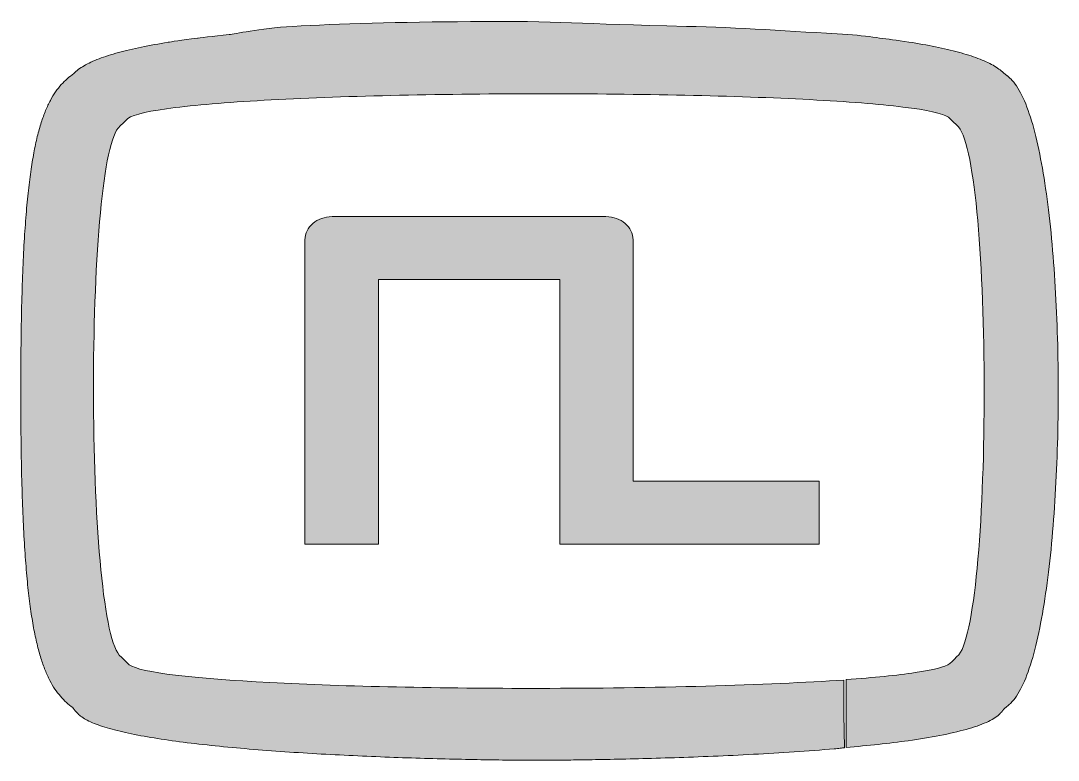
# Model space of a CAD drawing. Header units: millimetres. Extents: x 6.8 to 93.6, y 24.5 to 96.1.
# Drawn here: x 8.94 to 15.21, y 91.62 to 96.09 of the extents above; entities that cross this region are included whole.
import ezdxf

# ---------------------------------------------------------------- set-up
doc = ezdxf.new("R2010")
doc.units = ezdxf.units.MM
doc.header["$MEASUREMENT"] = 0
doc.layers.add('graphics', color=7, linetype='Continuous', lineweight=0)

# ---------------------------------------------------------------- blocks, each defined once
blk = doc.blocks.new('Block_1')
at = {"layer": 'graphics', "transparency": 33554687}
h = blk.add_hatch(color=7, dxfattribs=at)
h.dxf.hatch_style = 2
edge = h.paths.add_edge_path()
edge.add_spline(control_points=[(10.2011, 96.0063), (10.107, 95.9972), (10.0095, 95.985), (10.0094, 95.985), (9.9121, 95.9728), (9.849, 95.9627), (9.8321, 95.9601), (9.7757, 95.9511), (9.7221, 95.9415), (9.6719, 95.9312), (9.6217, 95.9209), (9.5749, 95.9098), (9.532, 95.8981), (9.489, 95.8863), (9.4499, 95.8738), (9.4152, 95.8605), (9.3805, 95.8472), (9.3501, 95.8331), (9.3246, 95.8182), (9.2991, 95.8032), (9.2785, 95.7875), (9.2632, 95.7708), (9.2496, 95.7614), (9.2365, 95.7514), (9.2238, 95.7403), (9.2111, 95.7292), (9.1988, 95.7172), (9.187, 95.704), (9.1752, 95.6908), (9.1638, 95.6765), (9.1528, 95.6607), (9.1419, 95.6449), (9.1314, 95.6277), (9.1213, 95.6088), (9.1112, 95.59), (9.1016, 95.5696), (9.0924, 95.5473), (9.0832, 95.525), (9.0744, 95.5009), (9.066, 95.4746), (9.0577, 95.4485), (9.0498, 95.4202), (9.0423, 95.3897), (9.0348, 95.3591), (9.0277, 95.3262), (9.0211, 95.2909), (9.0144, 95.2555), (9.0082, 95.2177), (9.0025, 95.1771), (8.9967, 95.1366), (8.9913, 95.0933), (8.9864, 95.0471), (8.9814, 95.0008), (8.9769, 94.9516), (8.9728, 94.8992), (8.9687, 94.8468), (8.965, 94.7913), (8.9617, 94.7324), (8.9584, 94.6735), (8.9556, 94.6112), (8.9531, 94.5453), (8.9507, 94.4794), (8.9486, 94.4099), (8.947, 94.3366), (8.9454, 94.2632), (8.9441, 94.186), (8.9433, 94.1048), (8.9425, 94.0236), (8.9421, 93.9383), (8.9421, 93.8488), (8.9421, 93.7605), (8.9425, 93.6764), (8.9434, 93.5962), (8.9442, 93.5161), (8.9454, 93.4399), (8.947, 93.3674), (8.9486, 93.295), (8.9506, 93.2263), (8.953, 93.1611), (8.9554, 93.0959), (8.9582, 93.0343), (8.9614, 92.9759), (8.9646, 92.9176), (8.9682, 92.8626), (8.9723, 92.8107), (8.9763, 92.7588), (8.9808, 92.71), (8.9856, 92.664), (8.9904, 92.6181), (8.9957, 92.5751), (9.0014, 92.5347), (9.007, 92.4944), (9.0131, 92.4567), (9.0196, 92.4215), (9.0261, 92.3862), (9.033, 92.3534), (9.0404, 92.3229), (9.0477, 92.2923), (9.0555, 92.2641), (9.0636, 92.2378), (9.0718, 92.2115), (9.0804, 92.1873), (9.0894, 92.1649), (9.0984, 92.1425), (9.1079, 92.1219), (9.1177, 92.1029), (9.1276, 92.0839), (9.1379, 92.0665), (9.1486, 92.0505), (9.1593, 92.0345), (9.1705, 92.0199), (9.1821, 92.0065), (9.1936, 91.993), (9.2057, 91.9807), (9.2181, 91.9694), (9.2306, 91.9581), (9.2434, 91.9477), (9.2567, 91.9381), (9.2574, 91.9371), (9.258, 91.9362), (9.2586, 91.9353), (9.2593, 91.9344), (9.2599, 91.9336), (9.2606, 91.9327), (9.2612, 91.9318), (9.2619, 91.9309), (9.2626, 91.9301), (9.2632, 91.9292), (9.2639, 91.9283), (9.2645, 91.9275), (9.2652, 91.9266), (9.2659, 91.9257), (9.2666, 91.9248), (9.2673, 91.924), (9.268, 91.9231), (9.2688, 91.9222), (9.2694, 91.9213), (9.2702, 91.9205), (9.2709, 91.9197), (9.2716, 91.9188), (9.2723, 91.918), (9.273, 91.9171), (9.2737, 91.9163), (9.2745, 91.9154), (9.2752, 91.9146), (9.276, 91.9137), (9.2767, 91.9129), (9.2775, 91.912), (9.2782, 91.9112), (9.279, 91.9103), (9.2798, 91.9095), (9.2805, 91.9087), (9.2813, 91.9078), (9.2821, 91.907), (9.2829, 91.9062), (9.2837, 91.9054), (9.2844, 91.9046), (9.2852, 91.9037), (9.286, 91.9029), (9.2869, 91.9021), (9.2877, 91.9013), (9.2885, 91.9005), (9.2893, 91.8997), (9.2901, 91.8988), (9.2909, 91.898), (9.2917, 91.8972), (9.3064, 91.883), (9.3274, 91.8695), (9.354, 91.8567), (9.3807, 91.8438), (9.4129, 91.8316), (9.4502, 91.82), (9.4874, 91.8085), (9.5297, 91.7976), (9.5762, 91.7872), (9.6228, 91.7769), (9.6736, 91.7672), (9.728, 91.758), (9.7824, 91.7488), (9.8405, 91.7403), (9.9015, 91.7322), (9.9625, 91.7242), (10.0264, 91.7167), (10.0926, 91.7097), (10.1588, 91.7026), (10.2273, 91.6961), (10.2973, 91.6901), (10.3674, 91.684), (10.439, 91.6785), (10.5115, 91.6734), (10.584, 91.6683), (10.6574, 91.6636), (10.7311, 91.6594), (10.8047, 91.6551), (10.8786, 91.6513), (10.9519, 91.6478), (11.0253, 91.6444), (11.0983, 91.6413), (11.1701, 91.6385), (11.2419, 91.6358), (11.3126, 91.6334), (11.3814, 91.6314), (11.4503, 91.6293), (11.5173, 91.6276), (11.5818, 91.6262), (11.6464, 91.6247), (11.7084, 91.6236), (11.7673, 91.6226), (11.8262, 91.6217), (11.8819, 91.6211), (11.9337, 91.6207), (11.9856, 91.6203), (12.0336, 91.6201), (12.077, 91.6201), (12.0786, 91.6201), (12.0897, 91.6201), (12.1093, 91.6202), (12.1288, 91.6203), (12.1568, 91.6205), (12.192, 91.6208), (12.2273, 91.6211), (12.2698, 91.6215), (12.3186, 91.6222), (12.3673, 91.6228), (12.4222, 91.6237), (12.4821, 91.6249), (12.542, 91.626), (12.607, 91.6274), (12.6758, 91.6292), (12.7446, 91.6309), (12.8173, 91.633), (12.8928, 91.6356), (12.9684, 91.6381), (13.0466, 91.641), (13.1265, 91.6443), (13.2064, 91.6477), (13.2879, 91.6515), (13.37, 91.6559), (13.452, 91.6603), (13.5346, 91.6652), (13.6165, 91.6707), (13.6984, 91.6762), (13.7797, 91.6824), (13.8592, 91.6891), (13.872, 91.6902), (13.8836, 91.6916), (13.8952, 91.693), (13.9068, 91.6945), (13.9092, 91.6942), (13.9218, 91.6954), (13.9218, 91.6954), (13.9172, 91.8996), (13.9172, 91.8996), (13.9172, 91.8996), (13.9172, 92.1049), (13.9172, 92.1049), (13.6913, 92.0903), (13.4, 92.0772), (13.0823, 92.0683), (12.7646, 92.0594), (12.4204, 92.0548), (12.0749, 92.0546), (11.4893, 92.0541), (10.9039, 92.0659), (10.448, 92.0897), (9.9922, 92.1135), (9.6658, 92.1494), (9.5981, 92.1972), (9.5981, 92.1972), (9.583, 92.2117), (9.583, 92.2117), (9.583, 92.2117), (9.5679, 92.2261), (9.5679, 92.2261), (9.5679, 92.2261), (9.5529, 92.2406), (9.5529, 92.2406), (9.5529, 92.2406), (9.5378, 92.255), (9.5378, 92.255), (9.4861, 92.3185), (9.4473, 92.534), (9.4213, 92.8254), (9.3953, 93.1168), (9.3821, 93.4841), (9.3817, 93.8511), (9.3812, 94.2182), (9.3935, 94.5851), (9.4184, 94.8756), (9.4433, 95.166), (9.4808, 95.3801), (9.5308, 95.4417), (9.5308, 95.4417), (9.5456, 95.4562), (9.5456, 95.4562), (9.5456, 95.4562), (9.5605, 95.4707), (9.5605, 95.4707), (9.5605, 95.4707), (9.5753, 95.4852), (9.5753, 95.4852), (9.5753, 95.4852), (9.5901, 95.4997), (9.5901, 95.4997), (9.6252, 95.5247), (9.726, 95.5465), (9.8759, 95.5652), (10.0258, 95.5839), (10.2248, 95.5994), (10.4564, 95.6119), (10.6879, 95.6242), (10.9519, 95.6335), (11.232, 95.6397), (11.512, 95.6459), (11.808, 95.6489), (12.1033, 95.6489), (12.3935, 95.6489), (12.6831, 95.646), (12.9564, 95.64), (13.2297, 95.6341), (13.4866, 95.6252), (13.7115, 95.6133), (13.9363, 95.6014), (14.1291, 95.5866), (14.274, 95.5688), (14.419, 95.551), (14.5161, 95.5302), (14.5496, 95.5065), (14.5496, 95.5065), (14.5647, 95.4922), (14.5647, 95.4922), (14.5647, 95.4922), (14.5798, 95.4778), (14.5798, 95.4778), (14.5798, 95.4778), (14.5948, 95.4635), (14.5948, 95.4635), (14.5948, 95.4635), (14.6099, 95.4492), (14.6099, 95.4492), (14.6615, 95.386), (14.7001, 95.172), (14.726, 94.8822), (14.7519, 94.5925), (14.7649, 94.227), (14.7651, 93.8609), (14.7654, 93.4949), (14.7528, 93.1282), (14.7273, 92.836), (14.7019, 92.5439), (14.6636, 92.3262), (14.6125, 92.2581), (14.6125, 92.2581), (14.5987, 92.2447), (14.5987, 92.2447), (14.5987, 92.2447), (14.5849, 92.2312), (14.5849, 92.2312), (14.5849, 92.2312), (14.5712, 92.2177), (14.5712, 92.2177), (14.5712, 92.2177), (14.5574, 92.2043), (14.5574, 92.2043), (14.5289, 92.1839), (14.4556, 92.1658), (14.3478, 92.1497), (14.2399, 92.1337), (14.0975, 92.1197), (13.9309, 92.1076), (13.9309, 92.1076), (13.9309, 91.9024), (13.9309, 91.9024), (13.9309, 91.9024), (13.9309, 91.6971), (13.9309, 91.6971), (13.9966, 91.7031), (14.0619, 91.7094), (14.125, 91.7162), (14.1881, 91.7229), (14.249, 91.7302), (14.3061, 91.7384), (14.374, 91.7481), (14.4379, 91.7586), (14.4967, 91.7699), (14.5555, 91.7813), (14.6091, 91.7935), (14.6564, 91.8067), (14.7037, 91.8198), (14.7447, 91.8339), (14.7783, 91.849), (14.8119, 91.8641), (14.8381, 91.8801), (14.8558, 91.8972), (14.8565, 91.8979), (14.8572, 91.8987), (14.858, 91.8994), (14.8587, 91.9001), (14.8595, 91.9009), (14.8602, 91.9016), (14.8609, 91.9023), (14.8617, 91.903), (14.8624, 91.9038), (14.8631, 91.9045), (14.8638, 91.9052), (14.8645, 91.906), (14.8652, 91.9067), (14.866, 91.9075), (14.8667, 91.9082), (14.8674, 91.909), (14.8681, 91.9098), (14.8687, 91.9105), (14.8694, 91.9113), (14.8701, 91.912), (14.8708, 91.9128), (14.8715, 91.9136), (14.8722, 91.9143), (14.8729, 91.9151), (14.8736, 91.9158), (14.8742, 91.9166), (14.8749, 91.9174), (14.8755, 91.9182), (14.8762, 91.9189), (14.8768, 91.9197), (14.8775, 91.9205), (14.8782, 91.9213), (14.8788, 91.9221), (14.8795, 91.9228), (14.8801, 91.9236), (14.8808, 91.9244), (14.8814, 91.9252), (14.8821, 91.926), (14.8827, 91.9268), (14.8833, 91.9276), (14.884, 91.9284), (14.8846, 91.9292), (14.8852, 91.93), (14.8858, 91.9309), (14.8864, 91.9317), (14.8871, 91.9325), (14.8877, 91.9333), (14.8883, 91.9341), (14.8892, 91.9347), (14.89, 91.9353), (14.8908, 91.9359), (14.8916, 91.9365), (14.8925, 91.9371), (14.8933, 91.9377), (14.8941, 91.9383), (14.8949, 91.939), (14.8958, 91.9396), (14.8966, 91.9402), (14.8974, 91.9408), (14.8983, 91.9415), (14.8991, 91.9421), (14.8999, 91.9427), (14.9007, 91.9433), (14.9015, 91.944), (14.9023, 91.9446), (14.9031, 91.9452), (14.904, 91.9458), (14.9048, 91.9465), (14.9056, 91.9471), (14.9064, 91.9478), (14.9072, 91.9485), (14.908, 91.9491), (14.9088, 91.9497), (14.9096, 91.9504), (14.9103, 91.9511), (14.9111, 91.9517), (14.9119, 91.9524), (14.9127, 91.953), (14.9135, 91.9538), (14.9143, 91.9545), (14.915, 91.9551), (14.9158, 91.9558), (14.9166, 91.9565), (14.9173, 91.9571), (14.9181, 91.9579), (14.9189, 91.9586), (14.9196, 91.9593), (14.9204, 91.96), (14.9211, 91.9607), (14.9219, 91.9613), (14.9226, 91.9621), (14.9234, 91.9628), (14.9241, 91.9635), (14.9248, 91.9643), (14.9256, 91.965), (14.9263, 91.9657), (14.9502, 91.9888), (14.9726, 92.0224), (14.9935, 92.065), (15.0144, 92.1076), (15.0337, 92.1594), (15.0516, 92.2189), (15.0695, 92.2784), (15.086, 92.3458), (15.1009, 92.4196), (15.1158, 92.4934), (15.1292, 92.5737), (15.1412, 92.6592), (15.1531, 92.7448), (15.1636, 92.8355), (15.1725, 92.9301), (15.1814, 93.0248), (15.1889, 93.1233), (15.1949, 93.2244), (15.2008, 93.3255), (15.2053, 93.4293), (15.2083, 93.5343), (15.2113, 93.6393), (15.2128, 93.7456), (15.2128, 93.8519), (15.2128, 93.9583), (15.2113, 94.0646), (15.2083, 94.1697), (15.2053, 94.2747), (15.2008, 94.3784), (15.1949, 94.4796), (15.1889, 94.5807), (15.1814, 94.6792), (15.1725, 94.7738), (15.1636, 94.8685), (15.1531, 94.9592), (15.1412, 95.0447), (15.1292, 95.1302), (15.1158, 95.2106), (15.1009, 95.2844), (15.086, 95.3582), (15.0695, 95.4256), (15.0516, 95.4851), (15.0337, 95.5446), (15.0144, 95.5964), (14.9935, 95.639), (14.9726, 95.6816), (14.9502, 95.7151), (14.9263, 95.7383), (14.9254, 95.7391), (14.9245, 95.74), (14.9236, 95.7408), (14.9227, 95.7417), (14.9218, 95.7426), (14.921, 95.7433), (14.92, 95.7442), (14.9191, 95.745), (14.9182, 95.7459), (14.9173, 95.7467), (14.9164, 95.7475), (14.9154, 95.7483), (14.9146, 95.7492), (14.9137, 95.7499), (14.9128, 95.7507), (14.9118, 95.7515), (14.9109, 95.7523), (14.9099, 95.7531), (14.909, 95.7539), (14.9081, 95.7547), (14.9072, 95.7554), (14.9062, 95.7562), (14.9053, 95.7569), (14.9043, 95.7577), (14.9034, 95.7585), (14.9025, 95.7592), (14.9016, 95.76), (14.9006, 95.7607), (14.8997, 95.7614), (14.8987, 95.7622), (14.8977, 95.7629), (14.8968, 95.7636), (14.8958, 95.7643), (14.8949, 95.765), (14.8939, 95.7657), (14.8929, 95.7664), (14.892, 95.7672), (14.891, 95.7679), (14.8901, 95.7685), (14.8891, 95.7692), (14.8881, 95.7699), (14.8871, 95.7705), (14.8862, 95.7712), (14.8852, 95.7719), (14.8842, 95.7725), (14.8832, 95.7731), (14.8823, 95.7738), (14.8812, 95.7745), (14.8655, 95.7909), (14.8444, 95.8064), (14.8186, 95.8212), (14.7928, 95.8359), (14.7622, 95.8498), (14.7272, 95.8629), (14.6923, 95.8761), (14.6531, 95.8884), (14.61, 95.9), (14.567, 95.9116), (14.5201, 95.9225), (14.4699, 95.9327), (14.4197, 95.9429), (14.3663, 95.9524), (14.3099, 95.9612), (14.2359, 95.9728), (14.18, 95.98), (14.1329, 95.9859), (14.0826, 95.9921), (14.0181, 96.0025), (13.942, 96.0069), (13.5921, 96.0272), (13.2819, 96.0494), (12.9659, 96.0563), (12.3008, 96.0709), (12.2134, 96.0903), (11.6599, 96.0854), (11.2415, 96.0818), (10.8499, 96.072), (10.587, 96.0563), (10.3755, 96.0437), (10.2374, 96.0098), (10.2011, 96.0063)], knot_values=[0, 0, 0, 0, 1, 1, 1, 2, 2, 2, 3, 3, 3, 4, 4, 4, 5, 5, 5, 6, 6, 6, 7, 7, 7, 8, 8, 8, 9, 9, 9, 10, 10, 10, 11, 11, 11, 12, 12, 12, 13, 13, 13, 14, 14, 14, 15, 15, 15, 16, 16, 16, 17, 17, 17, 18, 18, 18, 19, 19, 19, 20, 20, 20, 21, 21, 21, 22, 22, 22, 23, 23, 23, 24, 24, 24, 25, 25, 25, 26, 26, 26, 27, 27, 27, 28, 28, 28, 29, 29, 29, 30, 30, 30, 31, 31, 31, 32, 32, 32, 33, 33, 33, 34, 34, 34, 35, 35, 35, 36, 36, 36, 37, 37, 37, 38, 38, 38, 39, 39, 39, 40, 40, 40, 41, 41, 41, 42, 42, 42, 43, 43, 43, 44, 44, 44, 45, 45, 45, 46, 46, 46, 47, 47, 47, 48, 48, 48, 49, 49, 49, 50, 50, 50, 51, 51, 51, 52, 52, 52, 53, 53, 53, 54, 54, 54, 55, 55, 55, 56, 56, 56, 57, 57, 57, 58, 58, 58, 59, 59, 59, 60, 60, 60, 61, 61, 61, 62, 62, 62, 63, 63, 63, 64, 64, 64, 65, 65, 65, 66, 66, 66, 67, 67, 67, 68, 68, 68, 69, 69, 69, 70, 70, 70, 71, 71, 71, 72, 72, 72, 73, 73, 73, 74, 74, 74, 75, 75, 75, 76, 76, 76, 77, 77, 77, 78, 78, 78, 79, 79, 79, 80, 80, 80, 81, 81, 81, 82, 82, 82, 83, 83, 83, 84, 84, 84, 85, 85, 85, 86, 86, 86, 87, 87, 87, 88, 88, 88, 89, 89, 89, 90, 90, 90, 91, 91, 91, 92, 92, 92, 93, 93, 93, 94, 94, 94, 95, 95, 95, 96, 96, 96, 97, 97, 97, 98, 98, 98, 99, 99, 99, 100, 100, 100, 101, 101, 101, 102, 102, 102, 103, 103, 103, 104, 104, 104, 105, 105, 105, 106, 106, 106, 107, 107, 107, 108, 108, 108, 109, 109, 109, 110, 110, 110, 111, 111, 111, 112, 112, 112, 113, 113, 113, 114, 114, 114, 115, 115, 115, 116, 116, 116, 117, 117, 117, 118, 118, 118, 119, 119, 119, 120, 120, 120, 121, 121, 121, 122, 122, 122, 123, 123, 123, 124, 124, 124, 125, 125, 125, 126, 126, 126, 127, 127, 127, 128, 128, 128, 129, 129, 129, 130, 130, 130, 131, 131, 131, 132, 132, 132, 133, 133, 133, 134, 134, 134, 135, 135, 135, 136, 136, 136, 137, 137, 137, 138, 138, 138, 139, 139, 139, 140, 140, 140, 141, 141, 141, 142, 142, 142, 143, 143, 143, 144, 144, 144, 145, 145, 145, 146, 146, 146, 147, 147, 147, 148, 148, 148, 149, 149, 149, 150, 150, 150, 151, 151, 151, 152, 152, 152, 153, 153, 153, 154, 154, 154, 155, 155, 155, 156, 156, 156, 157, 157, 157, 158, 158, 158, 159, 159, 159, 160, 160, 160, 161, 161, 161, 162, 162, 162, 163, 163, 163, 164, 164, 164, 165, 165, 165, 166, 166, 166, 167, 167, 167, 168, 168, 168, 169, 169, 169, 170, 170, 170, 171, 171, 171, 172, 172, 172, 173, 173, 173, 174, 174, 174, 175, 175, 175, 176, 176, 176, 177, 177, 177, 178, 178, 178, 179, 179, 179, 180, 180, 180, 181, 181, 181, 182, 182, 182, 183, 183, 183, 184, 184, 184, 185, 185, 185, 186, 186, 186, 187, 187, 187, 188, 188, 188, 189, 189, 189, 190, 190, 190, 191, 191, 191, 192, 192, 192, 193, 193, 193, 194, 194, 194, 195, 195, 195, 196, 196, 196, 197, 197, 197, 198, 198, 198, 199, 199, 199, 200, 200, 200, 201, 201, 201, 202, 202, 202, 203, 203, 203, 204, 204, 204, 205, 205, 205, 206, 206, 206, 206], degree=3, periodic=0)
h = blk.add_hatch(color=7, dxfattribs=at)
h.dxf.hatch_style = 2
edge = h.paths.add_edge_path()
edge.add_spline(control_points=[(11.1037, 92.9265), (11.1037, 92.9265), (11.1037, 93.7263), (11.1037, 93.7263), (11.1037, 93.7263), (11.1037, 94.5261), (11.1037, 94.5261), (11.1037, 94.5261), (11.6516, 94.5261), (11.6516, 94.5261), (11.6516, 94.5261), (12.1994, 94.5261), (12.1994, 94.5261), (12.1994, 94.5261), (12.1994, 93.7263), (12.1994, 93.7263), (12.1994, 93.7263), (12.1994, 92.9265), (12.1994, 92.9265), (12.1994, 92.9265), (12.9832, 92.9265), (12.9832, 92.9265), (12.9832, 92.9265), (13.7669, 92.9265), (13.7669, 92.9265), (13.7669, 92.9265), (13.7669, 93.1166), (13.7669, 93.1166), (13.7669, 93.1166), (13.7669, 93.3066), (13.7669, 93.3066), (13.7669, 93.3066), (13.2051, 93.3066), (13.2051, 93.3066), (13.2051, 93.3066), (12.6433, 93.3066), (12.6433, 93.3066), (12.6433, 93.3066), (12.6433, 94.0362), (12.6433, 94.0362), (12.6433, 94.0362), (12.6433, 94.7657), (12.6433, 94.7657), (12.6433, 94.8045), (12.6249, 94.8396), (12.5952, 94.865), (12.5656, 94.8905), (12.5246, 94.9062), (12.4793, 94.9062), (12.4793, 94.9062), (11.6516, 94.9062), (11.6516, 94.9062), (11.6516, 94.9062), (10.8239, 94.9062), (10.8239, 94.9062), (10.7786, 94.9062), (10.7376, 94.8905), (10.7079, 94.865), (10.6782, 94.8396), (10.6599, 94.8045), (10.6599, 94.7657), (10.6599, 94.7657), (10.6599, 93.8461), (10.6599, 93.8461), (10.6599, 93.8461), (10.6599, 92.9265), (10.6599, 92.9265), (10.6599, 92.9265), (10.8818, 92.9265), (10.8818, 92.9265), (10.8818, 92.9265), (11.1037, 92.9265), (11.1037, 92.9265)], knot_values=[0, 0, 0, 0, 1, 1, 1, 2, 2, 2, 3, 3, 3, 4, 4, 4, 5, 5, 5, 6, 6, 6, 7, 7, 7, 8, 8, 8, 9, 9, 9, 10, 10, 10, 11, 11, 11, 12, 12, 12, 13, 13, 13, 14, 14, 14, 15, 15, 15, 16, 16, 16, 17, 17, 17, 18, 18, 18, 19, 19, 19, 20, 20, 20, 21, 21, 21, 22, 22, 22, 23, 23, 23, 24, 24, 24, 24], degree=3, periodic=0)
at = {"layer": 'graphics'}
for points, knots in [([(10.2011, 96.0063), (10.107, 95.9972), (10.0095, 95.985), (10.0094, 95.985), (9.9121, 95.9728), (9.849, 95.9627), (9.8321, 95.9601), (9.7757, 95.9511), (9.7221, 95.9415), (9.6719, 95.9312), (9.6217, 95.9209), (9.5749, 95.9098), (9.532, 95.8981), (9.489, 95.8863), (9.4499, 95.8738), (9.4152, 95.8605), (9.3805, 95.8472), (9.3501, 95.8331), (9.3246, 95.8182), (9.2991, 95.8032), (9.2785, 95.7875), (9.2632, 95.7708), (9.2496, 95.7614), (9.2365, 95.7514), (9.2238, 95.7403), (9.2111, 95.7292), (9.1988, 95.7172), (9.187, 95.704), (9.1752, 95.6908), (9.1638, 95.6765), (9.1528, 95.6607), (9.1419, 95.6449), (9.1314, 95.6277), (9.1213, 95.6088), (9.1112, 95.59), (9.1016, 95.5696), (9.0924, 95.5473), (9.0832, 95.525), (9.0744, 95.5009), (9.066, 95.4746), (9.0577, 95.4485), (9.0498, 95.4202), (9.0423, 95.3897), (9.0348, 95.3591), (9.0277, 95.3262), (9.0211, 95.2909), (9.0144, 95.2555), (9.0082, 95.2177), (9.0025, 95.1771), (8.9967, 95.1366), (8.9913, 95.0933), (8.9864, 95.0471), (8.9814, 95.0008), (8.9769, 94.9516), (8.9728, 94.8992), (8.9687, 94.8468), (8.965, 94.7913), (8.9617, 94.7324), (8.9584, 94.6735), (8.9556, 94.6112), (8.9531, 94.5453), (8.9507, 94.4794), (8.9486, 94.4099), (8.947, 94.3366), (8.9454, 94.2632), (8.9441, 94.186), (8.9433, 94.1048), (8.9425, 94.0236), (8.9421, 93.9383), (8.9421, 93.8488), (8.9421, 93.7605), (8.9425, 93.6764), (8.9434, 93.5962), (8.9442, 93.5161), (8.9454, 93.4399), (8.947, 93.3674), (8.9486, 93.295), (8.9506, 93.2263), (8.953, 93.1611), (8.9554, 93.0959), (8.9582, 93.0343), (8.9614, 92.9759), (8.9646, 92.9176), (8.9682, 92.8626), (8.9723, 92.8107), (8.9763, 92.7588), (8.9808, 92.71), (8.9856, 92.664), (8.9904, 92.6181), (8.9957, 92.5751), (9.0014, 92.5347), (9.007, 92.4944), (9.0131, 92.4567), (9.0196, 92.4215), (9.0261, 92.3862), (9.033, 92.3534), (9.0404, 92.3229), (9.0477, 92.2923), (9.0555, 92.2641), (9.0636, 92.2378), (9.0718, 92.2115), (9.0804, 92.1873), (9.0894, 92.1649), (9.0984, 92.1425), (9.1079, 92.1219), (9.1177, 92.1029), (9.1276, 92.0839), (9.1379, 92.0665), (9.1486, 92.0505), (9.1593, 92.0345), (9.1705, 92.0199), (9.1821, 92.0065), (9.1936, 91.993), (9.2057, 91.9807), (9.2181, 91.9694), (9.2306, 91.9581), (9.2434, 91.9477), (9.2567, 91.9381), (9.2574, 91.9371), (9.258, 91.9362), (9.2586, 91.9353), (9.2593, 91.9344), (9.2599, 91.9336), (9.2606, 91.9327), (9.2612, 91.9318), (9.2619, 91.9309), (9.2626, 91.9301), (9.2632, 91.9292), (9.2639, 91.9283), (9.2645, 91.9275), (9.2652, 91.9266), (9.2659, 91.9257), (9.2666, 91.9248), (9.2673, 91.924), (9.268, 91.9231), (9.2688, 91.9222), (9.2694, 91.9213), (9.2702, 91.9205), (9.2709, 91.9197), (9.2716, 91.9188), (9.2723, 91.918), (9.273, 91.9171), (9.2737, 91.9163), (9.2745, 91.9154), (9.2752, 91.9146), (9.276, 91.9137), (9.2767, 91.9129), (9.2775, 91.912), (9.2782, 91.9112), (9.279, 91.9103), (9.2798, 91.9095), (9.2805, 91.9087), (9.2813, 91.9078), (9.2821, 91.907), (9.2829, 91.9062), (9.2837, 91.9054), (9.2844, 91.9046), (9.2852, 91.9037), (9.286, 91.9029), (9.2869, 91.9021), (9.2877, 91.9013), (9.2885, 91.9005), (9.2893, 91.8997), (9.2901, 91.8988), (9.2909, 91.898), (9.2917, 91.8972), (9.3064, 91.883), (9.3274, 91.8695), (9.354, 91.8567), (9.3807, 91.8438), (9.4129, 91.8316), (9.4502, 91.82), (9.4874, 91.8085), (9.5297, 91.7976), (9.5762, 91.7872), (9.6228, 91.7769), (9.6736, 91.7672), (9.728, 91.758), (9.7824, 91.7488), (9.8405, 91.7403), (9.9015, 91.7322), (9.9625, 91.7242), (10.0264, 91.7167), (10.0926, 91.7097), (10.1588, 91.7026), (10.2273, 91.6961), (10.2973, 91.6901), (10.3674, 91.684), (10.439, 91.6785), (10.5115, 91.6734), (10.584, 91.6683), (10.6574, 91.6636), (10.7311, 91.6594), (10.8047, 91.6551), (10.8786, 91.6513), (10.9519, 91.6478), (11.0253, 91.6444), (11.0983, 91.6413), (11.1701, 91.6385), (11.2419, 91.6358), (11.3126, 91.6334), (11.3814, 91.6314), (11.4503, 91.6293), (11.5173, 91.6276), (11.5818, 91.6262), (11.6464, 91.6247), (11.7084, 91.6236), (11.7673, 91.6226), (11.8262, 91.6217), (11.8819, 91.6211), (11.9337, 91.6207), (11.9856, 91.6203), (12.0336, 91.6201), (12.077, 91.6201), (12.0786, 91.6201), (12.0897, 91.6201), (12.1093, 91.6202), (12.1288, 91.6203), (12.1568, 91.6205), (12.192, 91.6208), (12.2273, 91.6211), (12.2698, 91.6215), (12.3186, 91.6222), (12.3673, 91.6228), (12.4222, 91.6237), (12.4821, 91.6249), (12.542, 91.626), (12.607, 91.6274), (12.6758, 91.6292), (12.7446, 91.6309), (12.8173, 91.633), (12.8928, 91.6356), (12.9684, 91.6381), (13.0466, 91.641), (13.1265, 91.6443), (13.2064, 91.6477), (13.2879, 91.6515), (13.37, 91.6559), (13.452, 91.6603), (13.5346, 91.6652), (13.6165, 91.6707), (13.6984, 91.6762), (13.7797, 91.6824), (13.8592, 91.6891), (13.872, 91.6902), (13.8836, 91.6916), (13.8952, 91.693), (13.9068, 91.6945), (13.9092, 91.6942), (13.9218, 91.6954), (13.9218, 91.6954), (13.9172, 91.8996), (13.9172, 91.8996), (13.9172, 91.8996), (13.9172, 92.1049), (13.9172, 92.1049), (13.6913, 92.0903), (13.4, 92.0772), (13.0823, 92.0683), (12.7646, 92.0594), (12.4204, 92.0548), (12.0749, 92.0546), (11.4893, 92.0541), (10.9039, 92.0659), (10.448, 92.0897), (9.9922, 92.1135), (9.6658, 92.1494), (9.5981, 92.1972), (9.5981, 92.1972), (9.583, 92.2117), (9.583, 92.2117), (9.583, 92.2117), (9.5679, 92.2261), (9.5679, 92.2261), (9.5679, 92.2261), (9.5529, 92.2406), (9.5529, 92.2406), (9.5529, 92.2406), (9.5378, 92.255), (9.5378, 92.255), (9.4861, 92.3185), (9.4473, 92.534), (9.4213, 92.8254), (9.3953, 93.1168), (9.3821, 93.4841), (9.3817, 93.8511), (9.3812, 94.2182), (9.3935, 94.5851), (9.4184, 94.8756), (9.4433, 95.166), (9.4808, 95.3801), (9.5308, 95.4417), (9.5308, 95.4417), (9.5456, 95.4562), (9.5456, 95.4562), (9.5456, 95.4562), (9.5605, 95.4707), (9.5605, 95.4707), (9.5605, 95.4707), (9.5753, 95.4852), (9.5753, 95.4852), (9.5753, 95.4852), (9.5901, 95.4997), (9.5901, 95.4997), (9.6252, 95.5247), (9.726, 95.5465), (9.8759, 95.5652), (10.0258, 95.5839), (10.2248, 95.5994), (10.4564, 95.6119), (10.6879, 95.6242), (10.9519, 95.6335), (11.232, 95.6397), (11.512, 95.6459), (11.808, 95.6489), (12.1033, 95.6489), (12.3935, 95.6489), (12.6831, 95.646), (12.9564, 95.64), (13.2297, 95.6341), (13.4866, 95.6252), (13.7115, 95.6133), (13.9363, 95.6014), (14.1291, 95.5866), (14.274, 95.5688), (14.419, 95.551), (14.5161, 95.5302), (14.5496, 95.5065), (14.5496, 95.5065), (14.5647, 95.4922), (14.5647, 95.4922), (14.5647, 95.4922), (14.5798, 95.4778), (14.5798, 95.4778), (14.5798, 95.4778), (14.5948, 95.4635), (14.5948, 95.4635), (14.5948, 95.4635), (14.6099, 95.4492), (14.6099, 95.4492), (14.6615, 95.386), (14.7001, 95.172), (14.726, 94.8822), (14.7519, 94.5925), (14.7649, 94.227), (14.7651, 93.8609), (14.7654, 93.4949), (14.7528, 93.1282), (14.7273, 92.836), (14.7019, 92.5439), (14.6636, 92.3262), (14.6125, 92.2581), (14.6125, 92.2581), (14.5987, 92.2447), (14.5987, 92.2447), (14.5987, 92.2447), (14.5849, 92.2312), (14.5849, 92.2312), (14.5849, 92.2312), (14.5712, 92.2177), (14.5712, 92.2177), (14.5712, 92.2177), (14.5574, 92.2043), (14.5574, 92.2043), (14.5289, 92.1839), (14.4556, 92.1658), (14.3478, 92.1497), (14.2399, 92.1337), (14.0975, 92.1197), (13.9309, 92.1076), (13.9309, 92.1076), (13.9309, 91.9024), (13.9309, 91.9024), (13.9309, 91.9024), (13.9309, 91.6971), (13.9309, 91.6971), (13.9966, 91.7031), (14.0619, 91.7094), (14.125, 91.7162), (14.1881, 91.7229), (14.249, 91.7302), (14.3061, 91.7384), (14.374, 91.7481), (14.4379, 91.7586), (14.4967, 91.7699), (14.5555, 91.7813), (14.6091, 91.7935), (14.6564, 91.8067), (14.7037, 91.8198), (14.7447, 91.8339), (14.7783, 91.849), (14.8119, 91.8641), (14.8381, 91.8801), (14.8558, 91.8972), (14.8565, 91.8979), (14.8572, 91.8987), (14.858, 91.8994), (14.8587, 91.9001), (14.8595, 91.9009), (14.8602, 91.9016), (14.8609, 91.9023), (14.8617, 91.903), (14.8624, 91.9038), (14.8631, 91.9045), (14.8638, 91.9052), (14.8645, 91.906), (14.8652, 91.9067), (14.866, 91.9075), (14.8667, 91.9082), (14.8674, 91.909), (14.8681, 91.9098), (14.8687, 91.9105), (14.8694, 91.9113), (14.8701, 91.912), (14.8708, 91.9128), (14.8715, 91.9136), (14.8722, 91.9143), (14.8729, 91.9151), (14.8736, 91.9158), (14.8742, 91.9166), (14.8749, 91.9174), (14.8755, 91.9182), (14.8762, 91.9189), (14.8768, 91.9197), (14.8775, 91.9205), (14.8782, 91.9213), (14.8788, 91.9221), (14.8795, 91.9228), (14.8801, 91.9236), (14.8808, 91.9244), (14.8814, 91.9252), (14.8821, 91.926), (14.8827, 91.9268), (14.8833, 91.9276), (14.884, 91.9284), (14.8846, 91.9292), (14.8852, 91.93), (14.8858, 91.9309), (14.8864, 91.9317), (14.8871, 91.9325), (14.8877, 91.9333), (14.8883, 91.9341), (14.8892, 91.9347), (14.89, 91.9353), (14.8908, 91.9359), (14.8916, 91.9365), (14.8925, 91.9371), (14.8933, 91.9377), (14.8941, 91.9383), (14.8949, 91.939), (14.8958, 91.9396), (14.8966, 91.9402), (14.8974, 91.9408), (14.8983, 91.9415), (14.8991, 91.9421), (14.8999, 91.9427), (14.9007, 91.9433), (14.9015, 91.944), (14.9023, 91.9446), (14.9031, 91.9452), (14.904, 91.9458), (14.9048, 91.9465), (14.9056, 91.9471), (14.9064, 91.9478), (14.9072, 91.9485), (14.908, 91.9491), (14.9088, 91.9497), (14.9096, 91.9504), (14.9103, 91.9511), (14.9111, 91.9517), (14.9119, 91.9524), (14.9127, 91.953), (14.9135, 91.9538), (14.9143, 91.9545), (14.915, 91.9551), (14.9158, 91.9558), (14.9166, 91.9565), (14.9173, 91.9571), (14.9181, 91.9579), (14.9189, 91.9586), (14.9196, 91.9593), (14.9204, 91.96), (14.9211, 91.9607), (14.9219, 91.9613), (14.9226, 91.9621), (14.9234, 91.9628), (14.9241, 91.9635), (14.9248, 91.9643), (14.9256, 91.965), (14.9263, 91.9657), (14.9502, 91.9888), (14.9726, 92.0224), (14.9935, 92.065), (15.0144, 92.1076), (15.0337, 92.1594), (15.0516, 92.2189), (15.0695, 92.2784), (15.086, 92.3458), (15.1009, 92.4196), (15.1158, 92.4934), (15.1292, 92.5737), (15.1412, 92.6592), (15.1531, 92.7448), (15.1636, 92.8355), (15.1725, 92.9301), (15.1814, 93.0248), (15.1889, 93.1233), (15.1949, 93.2244), (15.2008, 93.3255), (15.2053, 93.4293), (15.2083, 93.5343), (15.2113, 93.6393), (15.2128, 93.7456), (15.2128, 93.8519), (15.2128, 93.9583), (15.2113, 94.0646), (15.2083, 94.1697), (15.2053, 94.2747), (15.2008, 94.3784), (15.1949, 94.4796), (15.1889, 94.5807), (15.1814, 94.6792), (15.1725, 94.7738), (15.1636, 94.8685), (15.1531, 94.9592), (15.1412, 95.0447), (15.1292, 95.1302), (15.1158, 95.2106), (15.1009, 95.2844), (15.086, 95.3582), (15.0695, 95.4256), (15.0516, 95.4851), (15.0337, 95.5446), (15.0144, 95.5964), (14.9935, 95.639), (14.9726, 95.6816), (14.9502, 95.7151), (14.9263, 95.7383), (14.9254, 95.7391), (14.9245, 95.74), (14.9236, 95.7408), (14.9227, 95.7417), (14.9218, 95.7426), (14.921, 95.7433), (14.92, 95.7442), (14.9191, 95.745), (14.9182, 95.7459), (14.9173, 95.7467), (14.9164, 95.7475), (14.9154, 95.7483), (14.9146, 95.7492), (14.9137, 95.7499), (14.9128, 95.7507), (14.9118, 95.7515), (14.9109, 95.7523), (14.9099, 95.7531), (14.909, 95.7539), (14.9081, 95.7547), (14.9072, 95.7554), (14.9062, 95.7562), (14.9053, 95.7569), (14.9043, 95.7577), (14.9034, 95.7585), (14.9025, 95.7592), (14.9016, 95.76), (14.9006, 95.7607), (14.8997, 95.7614), (14.8987, 95.7622), (14.8977, 95.7629), (14.8968, 95.7636), (14.8958, 95.7643), (14.8949, 95.765), (14.8939, 95.7657), (14.8929, 95.7664), (14.892, 95.7672), (14.891, 95.7679), (14.8901, 95.7685), (14.8891, 95.7692), (14.8881, 95.7699), (14.8871, 95.7705), (14.8862, 95.7712), (14.8852, 95.7719), (14.8842, 95.7725), (14.8832, 95.7731), (14.8823, 95.7738), (14.8812, 95.7745), (14.8655, 95.7909), (14.8444, 95.8064), (14.8186, 95.8212), (14.7928, 95.8359), (14.7622, 95.8498), (14.7272, 95.8629), (14.6923, 95.8761), (14.6531, 95.8884), (14.61, 95.9), (14.567, 95.9116), (14.5201, 95.9225), (14.4699, 95.9327), (14.4197, 95.9429), (14.3663, 95.9524), (14.3099, 95.9612), (14.2359, 95.9728), (14.18, 95.98), (14.1329, 95.9859), (14.0826, 95.9921), (14.0181, 96.0025), (13.942, 96.0069), (13.5921, 96.0272), (13.2819, 96.0494), (12.9659, 96.0563), (12.3008, 96.0709), (12.2134, 96.0903), (11.6599, 96.0854), (11.2415, 96.0818), (10.8499, 96.072), (10.587, 96.0563), (10.3755, 96.0437), (10.2374, 96.0098), (10.2011, 96.0063)], [0, 0, 0, 0, 1, 1, 1, 2, 2, 2, 3, 3, 3, 4, 4, 4, 5, 5, 5, 6, 6, 6, 7, 7, 7, 8, 8, 8, 9, 9, 9, 10, 10, 10, 11, 11, 11, 12, 12, 12, 13, 13, 13, 14, 14, 14, 15, 15, 15, 16, 16, 16, 17, 17, 17, 18, 18, 18, 19, 19, 19, 20, 20, 20, 21, 21, 21, 22, 22, 22, 23, 23, 23, 24, 24, 24, 25, 25, 25, 26, 26, 26, 27, 27, 27, 28, 28, 28, 29, 29, 29, 30, 30, 30, 31, 31, 31, 32, 32, 32, 33, 33, 33, 34, 34, 34, 35, 35, 35, 36, 36, 36, 37, 37, 37, 38, 38, 38, 39, 39, 39, 40, 40, 40, 41, 41, 41, 42, 42, 42, 43, 43, 43, 44, 44, 44, 45, 45, 45, 46, 46, 46, 47, 47, 47, 48, 48, 48, 49, 49, 49, 50, 50, 50, 51, 51, 51, 52, 52, 52, 53, 53, 53, 54, 54, 54, 55, 55, 55, 56, 56, 56, 57, 57, 57, 58, 58, 58, 59, 59, 59, 60, 60, 60, 61, 61, 61, 62, 62, 62, 63, 63, 63, 64, 64, 64, 65, 65, 65, 66, 66, 66, 67, 67, 67, 68, 68, 68, 69, 69, 69, 70, 70, 70, 71, 71, 71, 72, 72, 72, 73, 73, 73, 74, 74, 74, 75, 75, 75, 76, 76, 76, 77, 77, 77, 78, 78, 78, 79, 79, 79, 80, 80, 80, 81, 81, 81, 82, 82, 82, 83, 83, 83, 84, 84, 84, 85, 85, 85, 86, 86, 86, 87, 87, 87, 88, 88, 88, 89, 89, 89, 90, 90, 90, 91, 91, 91, 92, 92, 92, 93, 93, 93, 94, 94, 94, 95, 95, 95, 96, 96, 96, 97, 97, 97, 98, 98, 98, 99, 99, 99, 100, 100, 100, 101, 101, 101, 102, 102, 102, 103, 103, 103, 104, 104, 104, 105, 105, 105, 106, 106, 106, 107, 107, 107, 108, 108, 108, 109, 109, 109, 110, 110, 110, 111, 111, 111, 112, 112, 112, 113, 113, 113, 114, 114, 114, 115, 115, 115, 116, 116, 116, 117, 117, 117, 118, 118, 118, 119, 119, 119, 120, 120, 120, 121, 121, 121, 122, 122, 122, 123, 123, 123, 124, 124, 124, 125, 125, 125, 126, 126, 126, 127, 127, 127, 128, 128, 128, 129, 129, 129, 130, 130, 130, 131, 131, 131, 132, 132, 132, 133, 133, 133, 134, 134, 134, 135, 135, 135, 136, 136, 136, 137, 137, 137, 138, 138, 138, 139, 139, 139, 140, 140, 140, 141, 141, 141, 142, 142, 142, 143, 143, 143, 144, 144, 144, 145, 145, 145, 146, 146, 146, 147, 147, 147, 148, 148, 148, 149, 149, 149, 150, 150, 150, 151, 151, 151, 152, 152, 152, 153, 153, 153, 154, 154, 154, 155, 155, 155, 156, 156, 156, 157, 157, 157, 158, 158, 158, 159, 159, 159, 160, 160, 160, 161, 161, 161, 162, 162, 162, 163, 163, 163, 164, 164, 164, 165, 165, 165, 166, 166, 166, 167, 167, 167, 168, 168, 168, 169, 169, 169, 170, 170, 170, 171, 171, 171, 172, 172, 172, 173, 173, 173, 174, 174, 174, 175, 175, 175, 176, 176, 176, 177, 177, 177, 178, 178, 178, 179, 179, 179, 180, 180, 180, 181, 181, 181, 182, 182, 182, 183, 183, 183, 184, 184, 184, 185, 185, 185, 186, 186, 186, 187, 187, 187, 188, 188, 188, 189, 189, 189, 190, 190, 190, 191, 191, 191, 192, 192, 192, 193, 193, 193, 194, 194, 194, 195, 195, 195, 196, 196, 196, 197, 197, 197, 198, 198, 198, 199, 199, 199, 200, 200, 200, 201, 201, 201, 202, 202, 202, 203, 203, 203, 204, 204, 204, 205, 205, 205, 206, 206, 206, 206]), ([(11.1037, 92.9265), (11.1037, 92.9265), (11.1037, 93.7263), (11.1037, 93.7263), (11.1037, 93.7263), (11.1037, 94.5261), (11.1037, 94.5261), (11.1037, 94.5261), (11.6516, 94.5261), (11.6516, 94.5261), (11.6516, 94.5261), (12.1994, 94.5261), (12.1994, 94.5261), (12.1994, 94.5261), (12.1994, 93.7263), (12.1994, 93.7263), (12.1994, 93.7263), (12.1994, 92.9265), (12.1994, 92.9265), (12.1994, 92.9265), (12.9832, 92.9265), (12.9832, 92.9265), (12.9832, 92.9265), (13.7669, 92.9265), (13.7669, 92.9265), (13.7669, 92.9265), (13.7669, 93.1166), (13.7669, 93.1166), (13.7669, 93.1166), (13.7669, 93.3066), (13.7669, 93.3066), (13.7669, 93.3066), (13.2051, 93.3066), (13.2051, 93.3066), (13.2051, 93.3066), (12.6433, 93.3066), (12.6433, 93.3066), (12.6433, 93.3066), (12.6433, 94.0362), (12.6433, 94.0362), (12.6433, 94.0362), (12.6433, 94.7657), (12.6433, 94.7657), (12.6433, 94.8045), (12.6249, 94.8396), (12.5952, 94.865), (12.5656, 94.8905), (12.5246, 94.9062), (12.4793, 94.9062), (12.4793, 94.9062), (11.6516, 94.9062), (11.6516, 94.9062), (11.6516, 94.9062), (10.8239, 94.9062), (10.8239, 94.9062), (10.7786, 94.9062), (10.7376, 94.8905), (10.7079, 94.865), (10.6782, 94.8396), (10.6599, 94.8045), (10.6599, 94.7657), (10.6599, 94.7657), (10.6599, 93.8461), (10.6599, 93.8461), (10.6599, 93.8461), (10.6599, 92.9265), (10.6599, 92.9265), (10.6599, 92.9265), (10.8818, 92.9265), (10.8818, 92.9265), (10.8818, 92.9265), (11.1037, 92.9265), (11.1037, 92.9265)], [0, 0, 0, 0, 1, 1, 1, 2, 2, 2, 3, 3, 3, 4, 4, 4, 5, 5, 5, 6, 6, 6, 7, 7, 7, 8, 8, 8, 9, 9, 9, 10, 10, 10, 11, 11, 11, 12, 12, 12, 13, 13, 13, 14, 14, 14, 15, 15, 15, 16, 16, 16, 17, 17, 17, 18, 18, 18, 19, 19, 19, 20, 20, 20, 21, 21, 21, 22, 22, 22, 23, 23, 23, 24, 24, 24, 24])]:
    blk.add_open_spline(points, degree=3, knots=knots, dxfattribs=at)
blk = doc.blocks.new('Block_0')
at = {"layer": 'graphics'}
blk.add_blockref('Block_1', (0, 0), dxfattribs=at)

msp = doc.modelspace()

# ---------------------------------------------------------------- block references
at = {"layer": 'graphics'}
msp.add_blockref('Block_0', (0, 0), dxfattribs=at)

doc.saveas('drawing.dxf')
